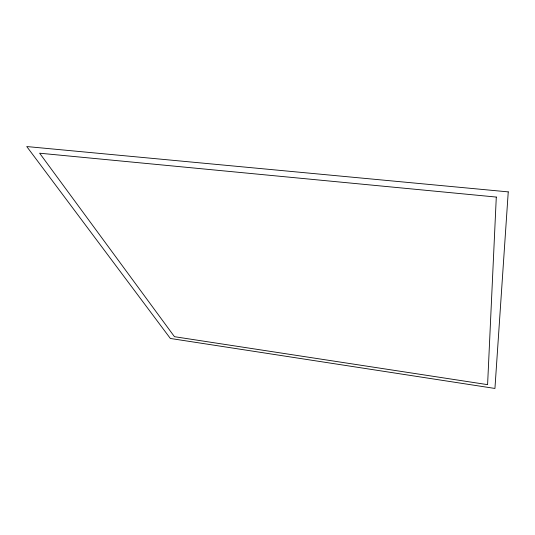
<?xml version="1.0" encoding="UTF-8"?>
<svg xmlns="http://www.w3.org/2000/svg" width="535" height="535" viewBox="0 0 535 535"><rect width="100%" height="100%" fill="white"/><g stroke="black" fill="none" stroke-linecap="round" stroke-linejoin="round"><path stroke-width="0.8" d="M496.293 197.067L487.592 384.652L174.457 336.689L39.63 153.204L496.293 197.067M508.25 191.884L494.935 388.45L170.357 338.468L26.75 146.55L508.25 191.884"/></g></svg>
